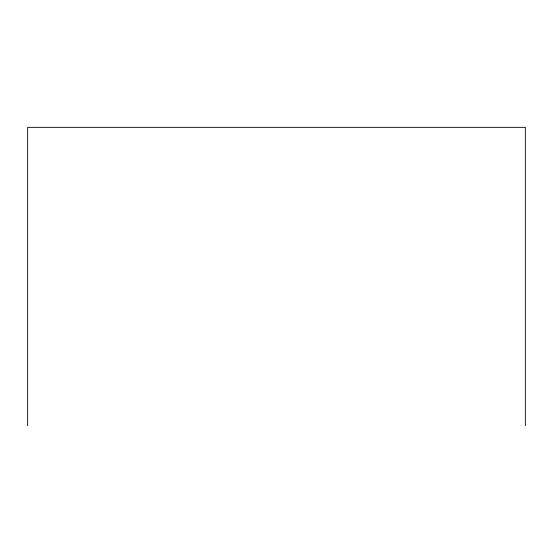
<?xml version="1.0" encoding="UTF-8"?>
<svg xmlns="http://www.w3.org/2000/svg" width="553" height="553" viewBox="0 0 553 553"><rect width="100%" height="100%" fill="white"/><g stroke="black" fill="none" stroke-linecap="round" stroke-linejoin="round"><path stroke-width="0.83" d="M525.35 425.644L525.35 127.356L27.65 127.356L27.65 425.644"/></g></svg>
